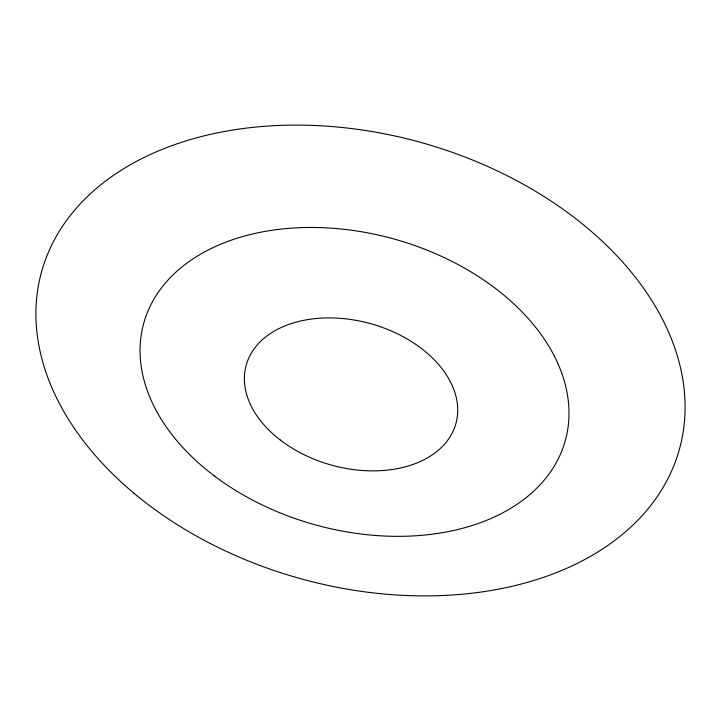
<?xml version="1.0" encoding="UTF-8"?>
<svg xmlns="http://www.w3.org/2000/svg" width="721" height="721" viewBox="0 0 721 721"><rect width="100%" height="100%" fill="white"/><g stroke="black" fill="none" stroke-linecap="round" stroke-linejoin="round"><path stroke-width="1.08" d="M280.406 440.098A108.835 73.371 15.6 0 0 455.582 424.651A108.835 73.371 15.6 0 0 317.132 318.421A108.835 73.371 15.6 0 0 280.406 440.098M214.47 476.022A218.796 148.256 15.6 0 0 565.219 440.882A218.796 148.256 15.6 0 0 283.885 228.8A218.796 148.256 15.6 0 0 214.47 476.022M133.962 493.236A331.038 226.259 15.6 0 0 675.09 462.503A331.038 226.259 15.6 0 0 272.448 125.769A331.038 226.259 15.6 0 0 133.962 493.236"/></g></svg>
